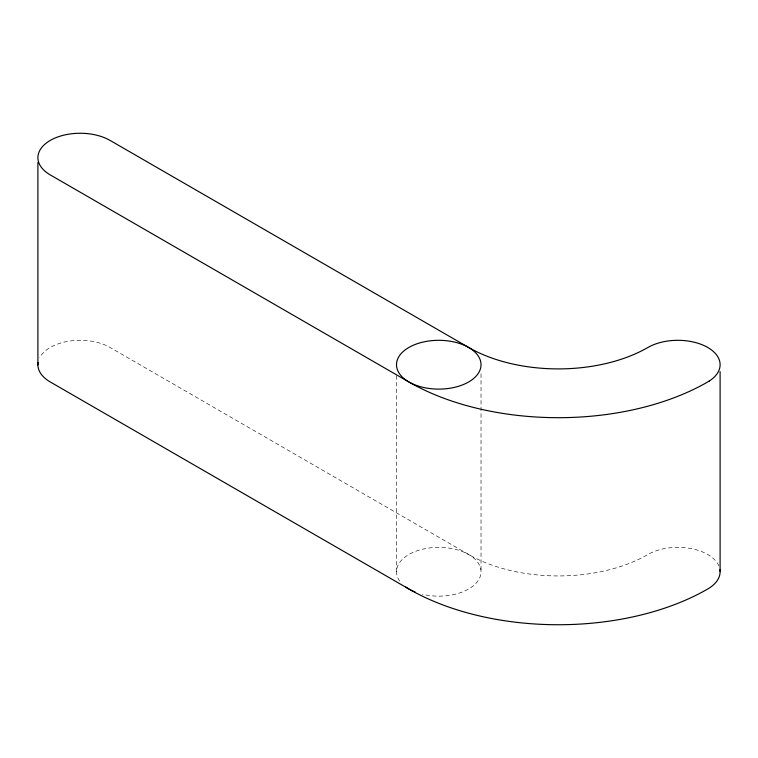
<?xml version="1.0" encoding="UTF-8"?>
<svg xmlns="http://www.w3.org/2000/svg" width="758" height="758" viewBox="0 0 758 758"><rect width="100%" height="100%" fill="white"/><g stroke="black" fill="none" stroke-linecap="round" stroke-linejoin="round"><path stroke-width="0.57" stroke-dasharray="3.79 2.84" d="M481.027 373.865L481.027 571.494M396.51 375.674L396.51 572.006M718.897 565.97A42.259 24.398 0 0 0 689.24 548.252A42.259 24.398 0 0 0 647.957 554.496A126.785 73.204 0 0 1 468.652 554.496L110.043 347.458A42.259 24.398 0 0 0 39.71 357.634M399.665 581.007A42.259 24.398 0 0 1 433.396 547.551A42.259 24.398 0 0 1 480.648 575.019A42.259 24.398 0 0 1 422.481 594.263"/><path stroke-width="1.14" d="M720.1 371.591L720.1 571.494M37.9 162.629L37.9 364.968M415.147 591.979A42.259 24.398 0 0 1 408.884 589.004L50.274 381.966A42.259 24.398 0 0 1 38.08 362.476M405.852 587.052A42.259 24.398 0 0 0 407.823 588.369L411.812 590.662A211.311 122 0 0 0 706.551 589.677L709.147 588.142A42.259 24.398 0 0 0 719.939 569.628M709.147 381.103L706.551 382.629A211.311 122 0 0 1 411.812 383.614L407.823 381.331A42.259 24.398 0 0 1 428.82 340.996A42.259 24.398 0 0 1 479.454 371.306A42.259 24.398 0 0 1 408.884 381.966L50.274 174.918A42.259 24.398 0 0 1 50.274 140.41A42.259 24.398 0 0 1 110.043 140.41L468.652 347.458A126.785 73.204 0 0 0 647.957 347.458A42.259 24.398 0 0 1 706.987 347.041A42.259 24.398 0 0 1 709.147 381.103"/></g></svg>
